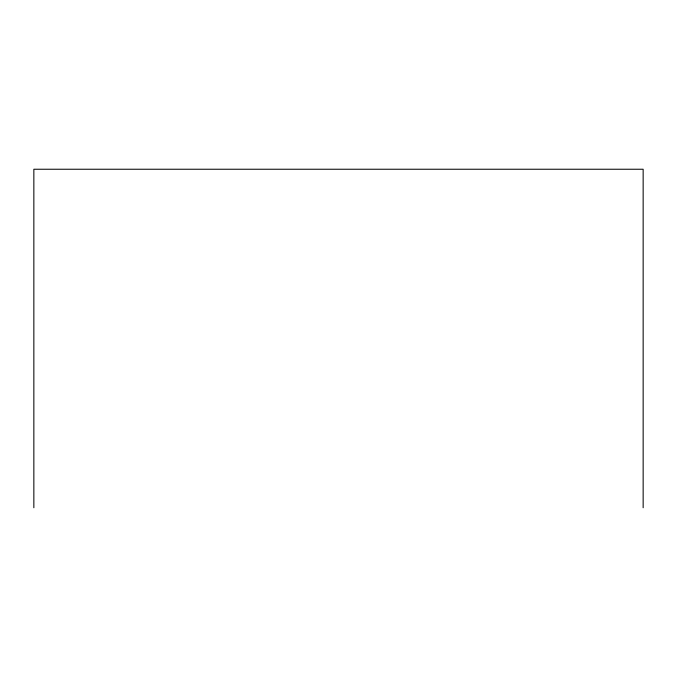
<?xml version="1.0" encoding="UTF-8"?>
<svg xmlns="http://www.w3.org/2000/svg" width="677" height="677" viewBox="0 0 677 677"><rect width="100%" height="100%" fill="white"/><g stroke="black" fill="none" stroke-linecap="round" stroke-linejoin="round"><path stroke-width="1.02" d="M643.15 507.758L643.15 169.242L33.85 169.242L33.85 507.758"/></g></svg>
